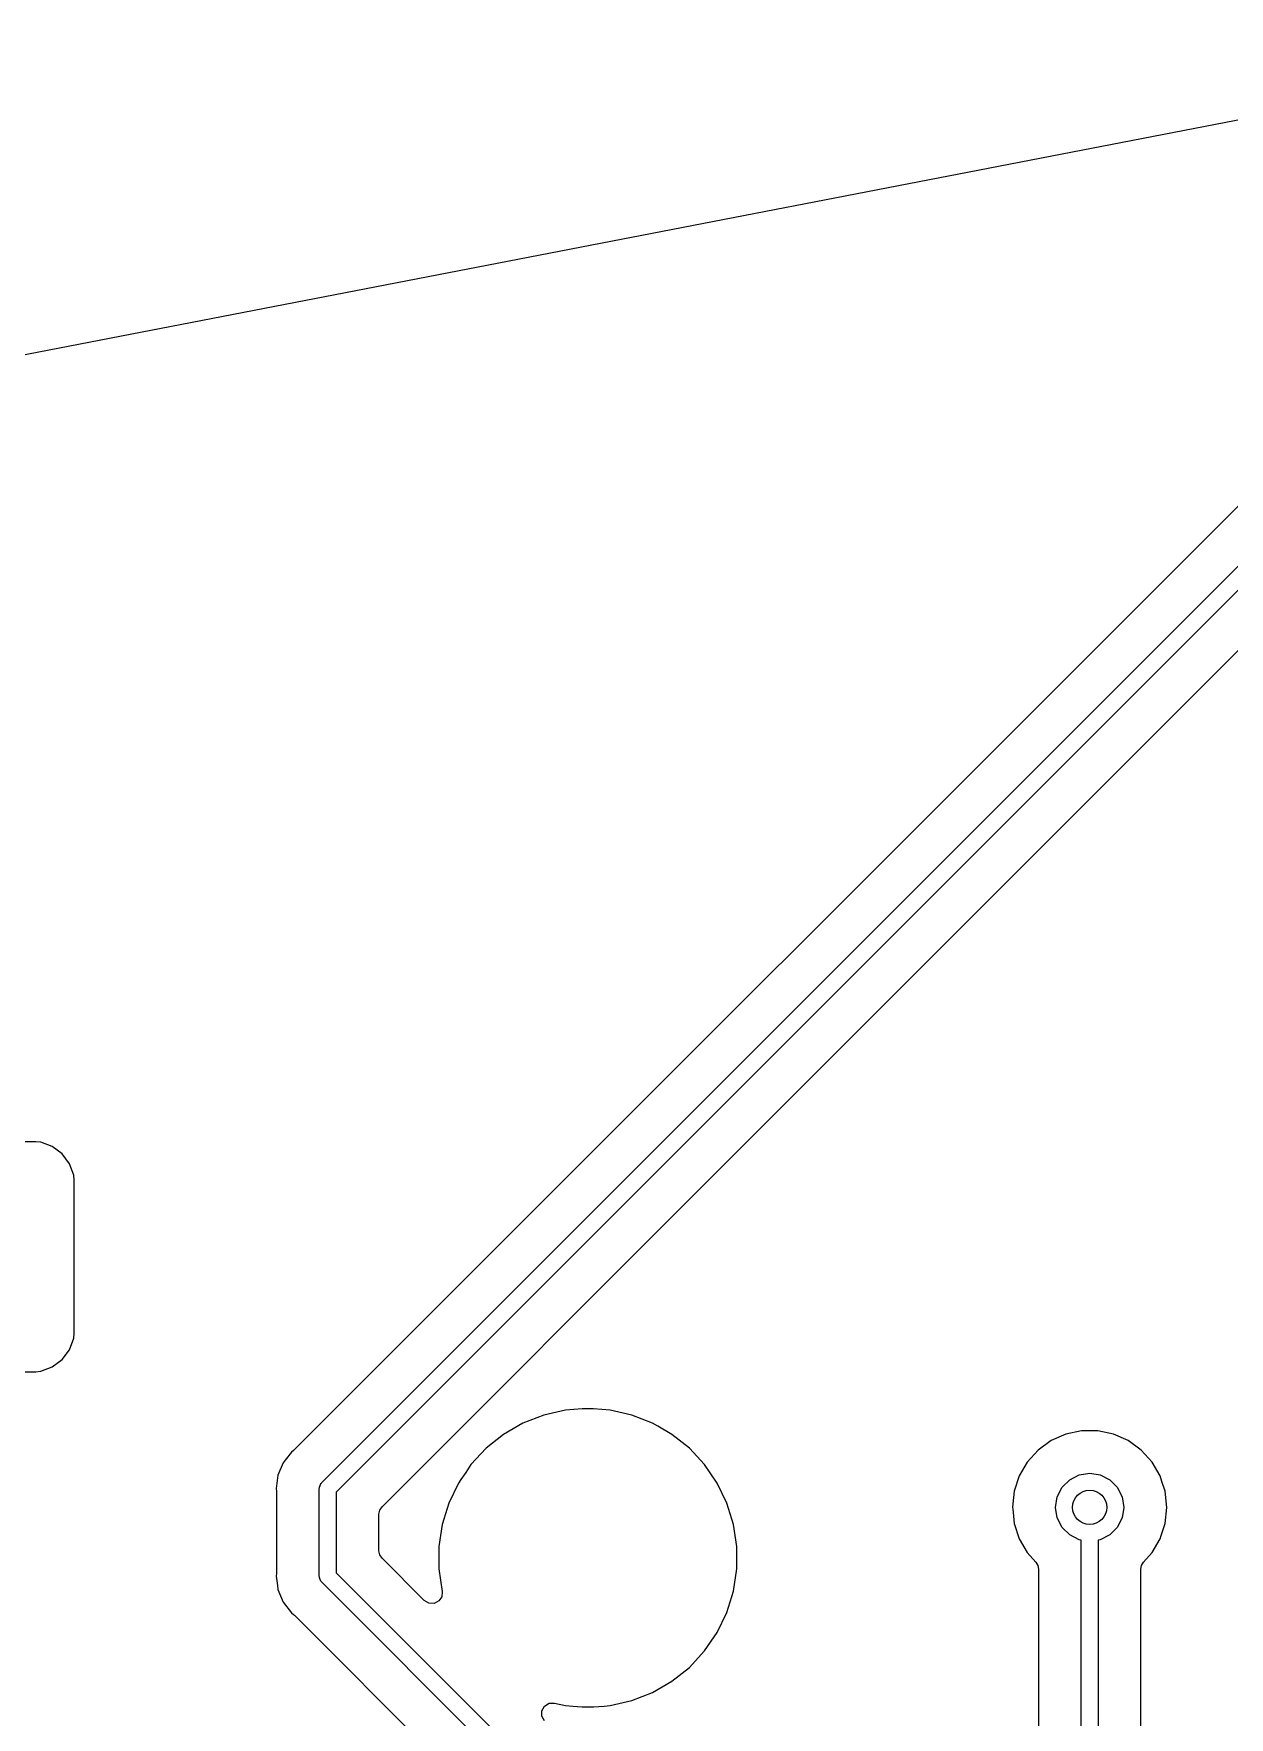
# Model space of a CAD drawing. Extents: x 41 to 271, y -133 to -23.
# Drawn here: x 168.26 to 182.31, y -49.61 to -29.83 of the extents above; entities that cross this region are included whole.
import ezdxf

# ---------------------------------------------------------------- set-up
doc = ezdxf.new("R2010")
doc.units = 0
doc.layers.add('BLACK', color=7, linetype='CONTINUOUS')

msp = doc.modelspace()

# ---------------------------------------------------------------- linework, layer by layer
at = {"layer": 'BLACK', "linetype": 'CONTINUOUS'}
for p, q in [((160.751, -35.0311), (187.64, -29.8303)), ((187.751, -30.0397), (171.329, -46.4618)), ((171.649, -46.8493), (188.299, -30.1993)), ((188.411, -30.37), (171.82, -46.9614)), ((180.236, -39.2534), (185.976, -33.513)), ((176.139, -43.3504), (180.236, -39.2534)), ((168.289, -42.8455), (168.115, -42.8455)), ((168.348, -42.8519), (168.289, -42.8455)), ((168.289, -42.8455), (168.289, -42.8455)), ((168.483, -42.9022), (168.348, -42.8519)), ((168.599, -42.9885), (168.483, -42.9022)), ((168.685, -43.1037), (168.599, -42.9885)), ((168.735, -43.2385), (168.685, -43.1037)), ((168.741, -43.2981), (168.735, -43.2385)), ((168.742, -45.0939), (168.741, -43.2981)), ((172.357, -47.1324), (176.139, -43.3504)), ((168.685, -45.2883), (168.735, -45.1535)), ((168.735, -45.1535), (168.742, -45.0939)), ((168.483, -45.4898), (168.599, -45.4035)), ((168.599, -45.4035), (168.685, -45.2883)), ((166.493, -45.5465), (168.289, -45.5465)), ((168.289, -45.5465), (168.348, -45.5401)), ((168.348, -45.5401), (168.483, -45.4898)), ((174.257, -46.0555), (174.013, -46.1514)), ((174.513, -45.9971), (174.257, -46.0555)), ((174.709, -45.9824), (174.513, -45.9971)), ((174.84, -45.9824), (174.709, -45.9824)), ((174.709, -45.9824), (174.709, -45.9824)), ((175.036, -45.9971), (174.84, -45.9824)), ((174.84, -45.9824), (174.84, -45.9824)), ((175.292, -46.0555), (175.036, -45.9971)), ((175.536, -46.1514), (175.292, -46.0555)), ((174.013, -46.1514), (173.786, -46.2826)), ((175.597, -46.1865), (175.536, -46.1514)), ((175.536, -46.1514), (175.536, -46.1514)), ((175.536, -46.1514), (175.536, -46.1514)), ((175.763, -46.2826), (175.597, -46.1865)), ((180.575, -46.2395), (180.39, -46.2789)), ((180.765, -46.2395), (180.575, -46.2395)), ((180.575, -46.2395), (180.575, -46.2395)), ((180.95, -46.2789), (180.765, -46.2395)), ((180.765, -46.2395), (180.765, -46.2395)), ((171.317, -46.4725), (171.292, -46.4917)), ((171.329, -46.4618), (171.317, -46.4725)), ((173.581, -46.4461), (173.402, -46.6385)), ((173.786, -46.2826), (173.581, -46.4461)), ((175.968, -46.4461), (175.763, -46.2826)), ((175.763, -46.2826), (175.763, -46.2826)), ((176.147, -46.6385), (175.968, -46.4461)), ((175.968, -46.4461), (175.968, -46.4461)), ((175.968, -46.4461), (175.968, -46.4461)), ((180.064, -46.4671), (179.937, -46.6078)), ((180.217, -46.3558), (180.064, -46.4671)), ((180.39, -46.2789), (180.217, -46.3558)), ((181.123, -46.3558), (180.95, -46.2789)), ((181.276, -46.4671), (181.123, -46.3558)), ((181.403, -46.6078), (181.276, -46.4671)), ((171.195, -46.6172), (171.135, -46.7632)), ((171.218, -46.5872), (171.195, -46.6172)), ((171.292, -46.4917), (171.218, -46.5872)), ((171.218, -46.5872), (171.218, -46.5872)), ((173.402, -46.6385), (173.34, -46.73)), ((176.295, -46.8552), (176.147, -46.6385)), ((176.147, -46.6385), (176.147, -46.6385)), ((176.147, -46.6385), (176.147, -46.6385)), ((179.937, -46.6078), (179.843, -46.7717)), ((181.497, -46.7717), (181.403, -46.6078)), ((171.135, -46.7632), (171.114, -46.92)), ((171.632, -46.8835), (171.639, -46.8612)), ((171.639, -46.8612), (171.646, -46.8565)), ((171.646, -46.8565), (171.649, -46.8493)), ((173.254, -46.8552), (173.14, -47.0916)), ((173.284, -46.8115), (173.254, -46.8552)), ((173.34, -46.73), (173.284, -46.8115)), ((176.409, -47.0916), (176.295, -46.8552)), ((179.843, -46.7717), (179.784, -46.9517)), ((180.346, -46.9049), (180.435, -46.8164)), ((180.435, -46.8164), (180.546, -46.7596)), ((180.546, -46.7596), (180.67, -46.74)), ((180.67, -46.74), (180.794, -46.7596)), ((180.794, -46.7596), (180.905, -46.8164)), ((180.905, -46.8164), (180.994, -46.9049)), ((181.518, -46.8351), (181.497, -46.7717)), ((181.556, -46.9517), (181.518, -46.8351)), ((171.114, -46.92), (171.118, -46.9513)), ((171.118, -46.9513), (171.119, -46.9675)), ((171.119, -46.9675), (171.119, -47.9025)), ((171.62, -46.92), (171.622, -46.9123)), ((171.62, -47.95), (171.62, -46.92)), ((171.621, -46.9044), (171.632, -46.8835)), ((171.622, -46.9123), (171.621, -46.9044)), ((171.82, -46.9614), (171.82, -47.9086)), ((179.784, -46.9517), (179.769, -47.0983)), ((180.27, -47.14), (180.29, -47.0164)), ((180.29, -47.0164), (180.346, -46.9049)), ((180.994, -46.9049), (181.05, -47.0164)), ((181.05, -47.0164), (181.07, -47.14)), ((181.575, -47.14), (181.556, -46.9517)), ((172.32, -47.2201), (172.33, -47.1726)), ((172.32, -47.6499), (172.32, -47.2201)), ((172.33, -47.1726), (172.357, -47.1324)), ((173.14, -47.0916), (173.063, -47.3423)), ((176.486, -47.3423), (176.409, -47.0916)), ((179.769, -47.0983), (179.765, -47.14)), ((179.765, -47.14), (179.767, -47.1594)), ((179.767, -47.1594), (179.784, -47.3283)), ((180.29, -47.2636), (180.27, -47.14)), ((180.346, -47.3751), (180.29, -47.2636)), ((181.05, -47.2636), (180.994, -47.3751)), ((181.07, -47.14), (181.05, -47.2636)), ((181.556, -47.3283), (181.575, -47.14)), ((173.063, -47.3423), (173.024, -47.6018)), ((176.525, -47.6018), (176.486, -47.3423)), ((179.784, -47.3283), (179.843, -47.5083)), ((180.435, -47.4636), (180.346, -47.3751)), ((180.994, -47.3751), (180.905, -47.4636)), ((181.51, -47.4694), (181.556, -47.3283)), ((172.33, -47.6974), (172.32, -47.6499)), ((173.024, -47.6018), (173.024, -47.8641)), ((176.525, -47.8641), (176.525, -47.6018)), ((179.843, -47.5083), (179.937, -47.6722)), ((180.546, -47.5204), (180.435, -47.4636)), ((180.57, -47.5242), (180.546, -47.5204)), ((180.57, -58.15), (180.57, -47.5242)), ((180.794, -47.5204), (180.77, -47.5242)), ((180.77, -47.5242), (180.77, -58.1086)), ((180.905, -47.4636), (180.794, -47.5204)), ((181.403, -47.6722), (181.497, -47.5083)), ((181.497, -47.5083), (181.51, -47.4694)), ((172.357, -47.7376), (172.33, -47.6974)), ((172.853, -48.2343), (172.357, -47.7376)), ((179.937, -47.6722), (180.038, -47.7835)), ((180.038, -47.7835), (180.061, -47.822)), ((180.061, -47.822), (180.07, -47.8665)), ((181.27, -47.8665), (181.279, -47.822)), ((181.279, -47.822), (181.302, -47.7835)), ((181.302, -47.7835), (181.403, -47.6722)), ((171.118, -47.9187), (171.114, -47.95)), ((171.114, -47.95), (171.129, -48.0589)), ((171.119, -47.9025), (171.118, -47.9187)), ((171.622, -47.9577), (171.62, -47.95)), ((171.621, -47.9656), (171.622, -47.9577)), ((171.632, -47.9865), (171.621, -47.9656)), ((171.639, -48.0088), (171.632, -47.9865)), ((171.646, -48.0135), (171.639, -48.0088)), ((171.649, -48.0207), (171.646, -48.0135)), ((174.189, -50.5607), (171.649, -48.0207)), ((171.82, -47.9086), (174.301, -50.39)), ((173.024, -47.8641), (173.064, -48.1281)), ((176.486, -48.1236), (176.525, -47.8641)), ((180.07, -47.8665), (180.07, -56.1335)), ((181.27, -57.8499), (181.27, -47.8665)), ((171.129, -48.0589), (171.135, -48.1068)), ((171.135, -48.1068), (171.195, -48.2528)), ((171.195, -48.2528), (171.292, -48.3783)), ((172.906, -48.2656), (172.853, -48.2343)), ((173.023, -48.24), (172.968, -48.2677)), ((173.058, -48.1893), (173.023, -48.24)), ((173.064, -48.1281), (173.058, -48.1893)), ((176.409, -48.3743), (176.486, -48.1236)), ((171.292, -48.3783), (171.317, -48.3975)), ((171.317, -48.3975), (171.329, -48.4082)), ((171.329, -48.4082), (173.762, -50.8412)), ((172.968, -48.2677), (172.906, -48.2656)), ((176.295, -48.6106), (176.409, -48.3743)), ((176.147, -48.8274), (176.295, -48.6106)), ((176.108, -48.8694), (176.147, -48.8274)), ((176.147, -48.8274), (176.147, -48.8274)), ((176.147, -48.8274), (176.147, -48.8274)), ((175.763, -49.1833), (175.968, -49.0197)), ((175.968, -49.0197), (176.108, -48.8694)), ((175.536, -49.3145), (175.763, -49.1833)), ((174.319, -49.441), (174.382, -49.4389)), ((174.382, -49.4389), (174.513, -49.4687)), ((175.036, -49.4687), (175.292, -49.4104)), ((175.292, -49.4104), (175.536, -49.3145)), ((174.234, -49.5295), (174.265, -49.4741)), ((174.235, -49.5927), (174.234, -49.5295)), ((174.267, -49.6474), (174.235, -49.5927)), ((174.265, -49.4741), (174.319, -49.441)), ((174.513, -49.4687), (174.6, -49.4753)), ((174.6, -49.4753), (174.709, -49.4834)), ((174.709, -49.4834), (174.709, -49.4834)), ((174.709, -49.4834), (174.84, -49.4834)), ((174.84, -49.4834), (174.965, -49.4741)), ((174.84, -49.4834), (174.84, -49.4834)), ((174.965, -49.4741), (175.036, -49.4687))]:
    msp.add_line(p, q, dxfattribs=at)
at = {"layer": 'BLACK'}
msp.add_circle((180.67, -47.14), 0.2, dxfattribs=at)

doc.saveas('drawing.dxf')
